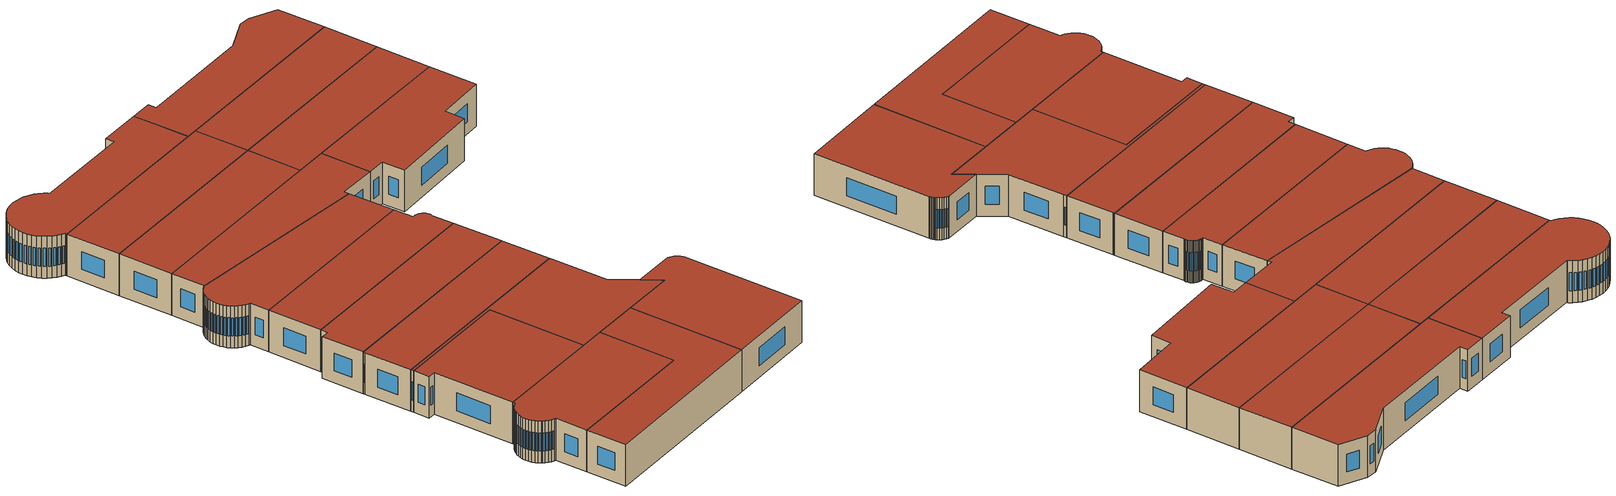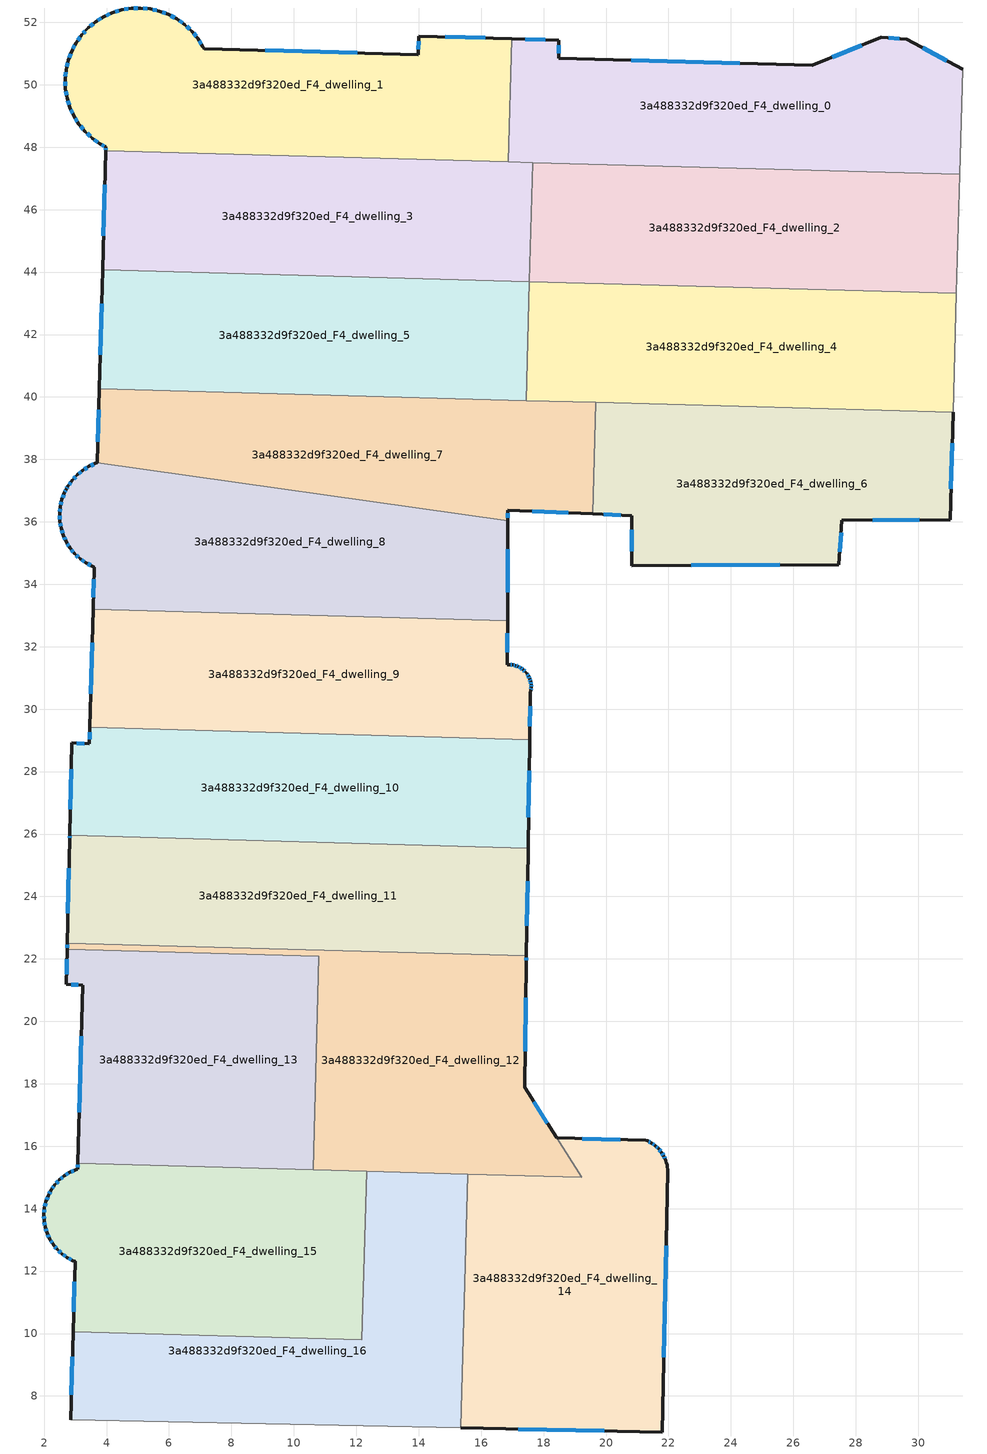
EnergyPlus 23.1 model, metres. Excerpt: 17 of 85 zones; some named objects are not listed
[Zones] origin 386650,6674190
3a488332d9f320ed_F4_dwelling_0
 floor to 3a488332d9f320ed_F3_dwelling_0 (EU_floor_Construction): 31.42,50.5 31.33,47.13 16.87,47.53 16.98,51.47 18.49,51.43 18.48,50.85 26.61,50.63 28.82,51.52 29.63,51.46 z12
 wall outside (EU_wall_Construction): 31.42,50.5 29.63,51.46 28.82,51.52 26.61,50.63 18.48,50.85 18.49,51.43 16.98,51.47 z12:15
 wall adiabatic (EU_wall_Construction): 31.33,47.13 31.42,50.5 z12:15
 wall to 3a488332d9f320ed_F4_dwelling_1 (EU_wall_Construction): 16.98,51.47 16.87,47.53 z12:15
 wall to 3a488332d9f320ed_F4_dwelling_2 (EU_wall_Construction): 17.65,47.51 31.33,47.13 z12:15
 wall to 3a488332d9f320ed_F4_dwelling_3 (EU_wall_Construction): 16.87,47.53 17.65,47.51 z12:15
 window (EU_Window_Construction): 24.28,50.69 20.8,50.78 / 28.19,51.27 27.24,50.88 / 29.4,51.48 29.05,51.51 / 30.91,50.77 30.14,51.19 / 18.05,51.44 17.41,51.46 / 18.48,51.01 18.48,51.26 z12.86:14.14
 roof outside (EU_roof_Construction): 31.33,47.13 31.42,50.5 29.63,51.46 28.82,51.52 26.61,50.63 18.48,50.85 18.49,51.43 16.98,51.47 16.87,47.53 z15
3a488332d9f320ed_F4_dwelling_1
 floor to 3a488332d9f320ed_F3_dwelling_1 (EU_floor_Construction): 16.98,51.47 16.87,47.53 3.98,47.89 3.98,48.01 3.78,48.12 3.53,48.29 3.31,48.5 3.11,48.74 2.95,49 2.82,49.28 2.73,49.57 2.68,49.88 2.67,50.18 2.7,50.49 2.77,50.79 2.88,51.08 3.02,51.35 3.2,51.6 3.36,51.77 3.41,51.82 3.65,52.02 3.91,52.18 4.19,52.31 4.48,52.4 4.78,52.45 5.09,52.46 5.4,52.43 5.7,52.36 5.98,52.25 6.26,52.11 6.51,51.93 6.73,51.72 6.92,51.48 7.09,51.22 7.12,51.16 13.99,50.97 13.99,51.56 z12
 wall outside (EU_wall_Construction): 16.98,51.47 13.99,51.56 13.99,50.97 7.12,51.16 7.09,51.22 6.92,51.48 6.73,51.72 6.51,51.93 6.26,52.11 5.98,52.25 5.7,52.36 5.4,52.43 5.09,52.46 4.78,52.45 4.48,52.4 4.19,52.31 3.91,52.18 3.65,52.02 3.41,51.82 3.36,51.77 3.2,51.6 3.02,51.35 2.88,51.08 2.77,50.79 2.7,50.49 2.67,50.18 2.68,49.88 2.73,49.57 2.82,49.28 2.95,49 3.11,48.74 3.31,48.5 3.53,48.29 3.78,48.12 3.98,48.01 3.98,47.89 z12:15
 wall to 3a488332d9f320ed_F4_dwelling_3 (EU_wall_Construction): 3.98,47.89 16.87,47.53 z12:15
 window (EU_Window_Construction): 2.85,50.99 2.8,50.87 / 2.98,51.27 2.92,51.15 / 3.15,51.53 3.07,51.42 / 3.31,51.72 3.25,51.65 / 3.58,51.96 3.48,51.88 / 3.83,52.13 3.72,52.06 / 4.11,52.27 3.99,52.22 / 4.4,52.37 4.27,52.33 / 4.7,52.43 4.57,52.41 / 5,52.46 4.87,52.45 / 5.31,52.44 5.18,52.45 / 5.61,52.38 5.48,52.41 / 5.9,52.28 5.78,52.33 / 6.18,52.15 6.06,52.21 / 6.43,51.98 6.33,52.06 / 6.67,51.78 6.57,51.87 / 6.87,51.55 6.79,51.65 / 7.04,51.3 6.97,51.41 / 12.03,51.02 9.09,51.1 / 13.99,51.39 13.99,51.14 / 16.12,51.5 14.85,51.54 / 3.98,47.97 3.98,47.92 / 3.84,48.08 3.92,48.04 / 3.61,48.24 3.71,48.17 / 3.37,48.44 3.47,48.35 / 3.17,48.67 3.25,48.57 / 3,48.93 3.07,48.81 / 2.86,49.2 2.92,49.08 / 2.76,49.49 2.8,49.36 / 2.7,49.79 2.72,49.66 / 2.68,50.1 2.68,49.96 / 2.69,50.4 2.68,50.27 / 2.75,50.7 2.72,50.57 z12.86:14.14
 roof outside (EU_roof_Construction): 16.87,47.53 16.98,51.47 13.99,51.56 13.99,50.97 7.12,51.16 7.09,51.22 6.92,51.48 6.73,51.72 6.51,51.93 6.26,52.11 5.98,52.25 5.7,52.36 5.4,52.43 5.09,52.46 4.78,52.45 4.48,52.4 4.19,52.31 3.91,52.18 3.65,52.02 3.41,51.82 3.36,51.77 3.2,51.6 3.02,51.35 2.88,51.08 2.77,50.79 2.7,50.49 2.67,50.18 2.68,49.88 2.73,49.57 2.82,49.28 2.95,49 3.11,48.74 3.31,48.5 3.53,48.29 3.78,48.12 3.98,48.01 3.98,47.89 z15
3a488332d9f320ed_F4_dwelling_10
 floor to 3a488332d9f320ed_F3_dwelling_10 (EU_floor_Construction): 17.55,29.02 17.5,25.55 2.82,25.95 2.89,28.92 3.45,28.89 3.47,29.41 z12
 wall outside (EU_wall_Construction): 3.47,29.41 3.45,28.89 2.89,28.92 2.82,25.95 / 17.5,25.55 17.55,29.02 z12:15
 wall to 3a488332d9f320ed_F4_dwelling_9 (EU_wall_Construction): 17.55,29.02 3.47,29.41 z12:15
 wall to 3a488332d9f320ed_F4_dwelling_11 (EU_wall_Construction): 2.82,25.95 17.5,25.55 z12:15
 window (EU_Window_Construction): 3.29,28.9 3.05,28.91 / 3.46,29.26 3.46,29.04 / 17.52,26.54 17.54,28.03 / 2.87,28.07 2.84,26.8 z12.86:14.14
 roof outside (EU_roof_Construction): 17.5,25.55 17.55,29.02 3.47,29.41 3.45,28.89 2.89,28.92 2.82,25.95 z15
3a488332d9f320ed_F4_dwelling_11
 floor to 3a488332d9f320ed_F3_dwelling_11 (EU_floor_Construction): 17.5,25.55 17.5,25.5 17.5,25.45 17.45,22.1 2.74,22.5 2.82,25.85 2.82,25.95 z12
 wall outside (EU_wall_Construction): 17.45,22.1 17.5,25.45 17.5,25.5 17.5,25.55 / 2.82,25.95 2.82,25.85 2.74,22.5 z12:15
 wall to 3a488332d9f320ed_F4_dwelling_12 (EU_wall_Construction): 2.74,22.5 17.45,22.1 z12:15
 window (EU_Window_Construction): 17.47,23.05 17.49,24.49 / 2.8,24.9 2.76,23.46 / 2.82,25.93 2.82,25.88 z12.86:14.14
 roof outside (EU_roof_Construction): 17.45,22.1 17.5,25.45 17.5,25.5 17.5,25.55 2.82,25.95 2.82,25.85 2.74,22.5 z15
3a488332d9f320ed_F4_dwelling_12
 floor to 3a488332d9f320ed_F3_dwelling_12 (EU_floor_Construction): 17.45,22.1 17.45,21.9 17.39,17.89 18.42,16.27 19.22,15 10.62,15.24 10.8,22.08 2.74,22.31 2.74,22.5 z12
 wall outside (EU_wall_Construction): 2.74,22.5 2.74,22.31 / 18.42,16.27 17.39,17.89 17.45,21.9 17.45,22.1 z12:15
 wall to 3a488332d9f320ed_F4_dwelling_13 (EU_wall_Construction): 2.74,22.31 10.8,22.08 10.62,15.24 z12:15
 wall to 3a488332d9f320ed_F4_dwelling_14 (EU_wall_Construction): 15.56,15.11 19.22,15 18.42,16.27 z12:15
 wall to 3a488332d9f320ed_F4_dwelling_16 (EU_wall_Construction): 12.33,15.2 15.56,15.11 z12:15
 wall to 3a488332d9f320ed_F4_dwelling_15 (EU_wall_Construction): 10.62,15.24 12.33,15.2 z12:15
 window (EU_Window_Construction): 2.74,22.45 2.74,22.36 / 17.45,21.96 17.45,22.04 / 17.41,19.04 17.43,20.75 / 18.12,16.73 17.68,17.43 z12.86:14.14
 roof outside (EU_roof_Construction): 19.22,15 18.42,16.27 17.39,17.89 17.45,21.9 17.45,22.1 2.74,22.5 2.74,22.31 10.8,22.08 10.62,15.24 z15
3a488332d9f320ed_F4_dwelling_13
 floor to 3a488332d9f320ed_F3_dwelling_13 (EU_floor_Construction): 10.8,22.08 10.62,15.24 3.08,15.45 3.24,21.16 2.71,21.18 2.74,22.31 z12
 wall outside (EU_wall_Construction): 2.74,22.31 2.71,21.18 3.24,21.16 3.08,15.45 z12:15
 wall to 3a488332d9f320ed_F4_dwelling_15 (EU_wall_Construction): 3.08,15.45 10.62,15.24 z12:15
 window (EU_Window_Construction): 3.19,19.53 3.13,17.08 / 2.86,21.18 3.09,21.17 / 2.73,21.99 2.72,21.5 z12.86:14.14
 roof outside (EU_roof_Construction): 10.62,15.24 10.8,22.08 2.74,22.31 2.71,21.18 3.24,21.16 3.08,15.45 z15
3a488332d9f320ed_F4_dwelling_14
 floor to 3a488332d9f320ed_F3_dwelling_14 (EU_floor_Construction): 21.68,15.92 21.78,15.8 21.85,15.68 21.89,15.59 21.91,15.55 21.92,15.53 21.94,15.47 21.95,15.41 21.97,15.33 21.98,15.27 21.98,15.2 21.79,6.85 15.34,6.98 15.56,15.11 19.22,15 18.42,16.27 21.28,16.19 21.33,16.17 21.46,16.1 21.58,16.02 z12
 wall outside (EU_wall_Construction): 15.34,6.98 21.79,6.85 21.98,15.2 21.98,15.27 21.97,15.33 21.95,15.41 21.94,15.47 21.92,15.53 21.91,15.55 21.89,15.59 21.85,15.68 21.78,15.8 21.68,15.92 21.58,16.02 21.46,16.1 21.33,16.17 21.28,16.19 18.42,16.27 z12:15
 wall to 3a488332d9f320ed_F4_dwelling_16 (EU_wall_Construction): 15.56,15.11 15.34,6.98 z12:15
 window (EU_Window_Construction): 20.46,16.21 19.24,16.25 / 21.42,16.12 21.36,16.15 / 21.54,16.04 21.49,16.08 / 21.65,15.95 21.61,15.99 / 21.75,15.84 21.71,15.89 / 21.83,15.72 21.8,15.77 / 21.88,15.61 21.86,15.66 / 21.85,9.23 21.93,12.82 / 17.18,6.94 19.95,6.88 z12.86:14.14
 roof outside (EU_roof_Construction): 21.79,6.85 21.98,15.2 21.98,15.27 21.97,15.33 21.95,15.41 21.94,15.47 21.92,15.53 21.91,15.55 21.89,15.59 21.85,15.68 21.78,15.8 21.68,15.92 21.58,16.02 21.46,16.1 21.33,16.17 21.28,16.19 18.42,16.27 19.22,15 15.56,15.11 15.34,6.98 z15
3a488332d9f320ed_F4_dwelling_15
 floor to 3a488332d9f320ed_F3_dwelling_15 (EU_floor_Construction): 12.33,15.2 12.18,9.8 2.93,10.06 2.99,12.31 2.92,12.34 2.74,12.43 2.57,12.55 2.42,12.7 2.32,12.82 2.29,12.85 2.18,13.03 2.09,13.21 2.03,13.41 2,13.62 1.99,13.82 2.01,14.03 2.06,14.23 2.13,14.42 2.23,14.6 2.35,14.77 2.49,14.92 2.65,15.05 2.82,15.16 3.01,15.24 3.07,15.27 3.08,15.45 z12
 wall outside (EU_wall_Construction): 3.07,15.27 3.01,15.24 2.82,15.16 2.65,15.05 2.49,14.92 2.35,14.77 2.23,14.6 2.13,14.42 2.06,14.23 2.01,14.03 1.99,13.82 2,13.62 2.03,13.41 2.09,13.21 2.18,13.03 2.29,12.85 2.32,12.82 2.42,12.7 2.57,12.55 2.74,12.43 2.92,12.34 2.99,12.31 2.93,10.06 / 3.08,15.45 3.08,15.27 z12:15
 wall to 3a488332d9f320ed_F4_dwelling_16 (EU_wall_Construction): 2.93,10.06 12.18,9.8 12.33,15.2 z12:15
 window (EU_Window_Construction): 2.05,13.36 2.08,13.27 / 2.01,13.56 2.02,13.47 / 1.99,13.76 2,13.67 / 2.01,13.97 2,13.88 / 2.04,14.17 2.03,14.08 / 2.11,14.36 2.08,14.28 / 2.2,14.55 2.16,14.47 / 2.31,14.72 2.26,14.65 / 2.45,14.88 2.39,14.81 / 2.6,15.01 2.53,14.96 / 2.77,15.13 2.69,15.08 / 2.95,15.22 2.87,15.18 / 3.08,15.4 3.08,15.32 / 2.97,11.67 2.95,10.7 / 2.79,12.41 2.87,12.37 / 2.62,12.52 2.69,12.47 / 2.46,12.66 2.53,12.59 / 2.34,12.79 2.39,12.73 / 2.21,12.98 2.26,12.9 / 2.12,13.16 2.15,13.08 z12.86:14.14
 roof outside (EU_roof_Construction): 12.18,9.8 12.33,15.2 3.08,15.45 3.08,15.27 3.01,15.24 2.82,15.16 2.65,15.05 2.49,14.92 2.35,14.77 2.23,14.6 2.13,14.42 2.06,14.23 2.01,14.03 1.99,13.82 2,13.62 2.03,13.41 2.09,13.21 2.18,13.03 2.29,12.85 2.32,12.82 2.42,12.7 2.57,12.55 2.74,12.43 2.92,12.34 2.99,12.31 2.93,10.06 z15
3a488332d9f320ed_F4_dwelling_16
 floor to 3a488332d9f320ed_F3_dwelling_16 (EU_floor_Construction): 15.56,15.11 15.34,6.98 2.85,7.24 2.93,10.06 12.18,9.8 12.33,15.2 z12
 wall outside (EU_wall_Construction): 2.93,10.06 2.85,7.24 z12:15
 wall adiabatic (EU_wall_Construction): 2.85,7.24 15.34,6.98 z12:15
 window (EU_Window_Construction): 2.91,9.25 2.88,8.04 z12.86:14.14
 roof outside (EU_roof_Construction): 15.34,6.98 15.56,15.11 12.33,15.2 12.18,9.8 2.93,10.06 2.85,7.24 z15
3a488332d9f320ed_F4_dwelling_2
 floor to 3a488332d9f320ed_F3_dwelling_2 (EU_floor_Construction): 31.33,47.13 31.22,43.32 17.55,43.7 17.65,47.51 z12
 wall to 3a488332d9f320ed_F4_dwelling_4 (EU_wall_Construction): 17.55,43.7 31.22,43.32 z12:15
 wall to 3a488332d9f320ed_F4_dwelling_3 (EU_wall_Construction): 17.65,47.51 17.55,43.7 z12:15
 wall adiabatic (EU_wall_Construction): 31.22,43.32 31.33,47.13 z12:15
 roof outside (EU_roof_Construction): 31.22,43.32 31.33,47.13 17.65,47.51 17.55,43.7 z15
3a488332d9f320ed_F4_dwelling_3
 floor to 3a488332d9f320ed_F3_dwelling_3 (EU_floor_Construction): 17.65,47.51 17.55,43.7 3.87,44.08 3.98,47.89 z12
 wall outside (EU_wall_Construction): 3.98,47.89 3.87,44.08 z12:15
 wall to 3a488332d9f320ed_F4_dwelling_5 (EU_wall_Construction): 3.87,44.08 17.55,43.7 z12:15
 window (EU_Window_Construction): 3.95,46.8 3.9,45.17 z12.86:14.14
 roof outside (EU_roof_Construction): 17.55,43.7 17.65,47.51 3.98,47.89 3.87,44.08 z15
3a488332d9f320ed_F4_dwelling_4
 floor to 3a488332d9f320ed_F3_dwelling_4 (EU_floor_Construction): 31.22,43.32 31.12,39.51 17.44,39.88 17.55,43.7 z12
 wall to 3a488332d9f320ed_F4_dwelling_5 (EU_wall_Construction): 17.55,43.7 17.44,39.88 z12:15
 wall adiabatic (EU_wall_Construction): 31.12,39.51 31.22,43.32 z12:15
 wall to 3a488332d9f320ed_F4_dwelling_6 (EU_wall_Construction): 19.66,39.82 31.12,39.51 z12:15
 wall to 3a488332d9f320ed_F4_dwelling_7 (EU_wall_Construction): 17.44,39.88 19.66,39.82 z12:15
 roof outside (EU_roof_Construction): 31.12,39.51 31.22,43.32 17.55,43.7 17.44,39.88 z15
3a488332d9f320ed_F4_dwelling_5
 floor to 3a488332d9f320ed_F3_dwelling_5 (EU_floor_Construction): 17.55,43.7 17.44,39.88 3.77,40.26 3.87,44.08 z12
 wall outside (EU_wall_Construction): 3.87,44.08 3.77,40.26 z12:15
 wall to 3a488332d9f320ed_F4_dwelling_7 (EU_wall_Construction): 3.77,40.26 17.44,39.88 z12:15
 window (EU_Window_Construction): 3.84,42.99 3.8,41.35 z12.86:14.14
 roof outside (EU_roof_Construction): 17.44,39.88 17.55,43.7 3.87,44.08 3.77,40.26 z15
3a488332d9f320ed_F4_dwelling_6
 floor to 3a488332d9f320ed_F3_dwelling_6 (EU_floor_Construction): 31.12,39.51 31.02,36.07 27.55,36.05 27.46,34.63 20.83,34.6 20.83,36.2 19.57,36.26 19.66,39.82 z12
 wall outside (EU_wall_Construction): 19.57,36.26 20.83,36.2 20.83,34.6 27.46,34.63 27.55,36.05 31.02,36.07 31.12,39.51 z12:15
 wall to 3a488332d9f320ed_F4_dwelling_7 (EU_wall_Construction): 19.66,39.82 19.57,36.26 z12:15
 window (EU_Window_Construction): 28.55,36.06 30.03,36.07 / 27.49,35.04 27.53,35.65 / 22.72,34.61 25.56,34.62 / 20.83,35.74 20.83,35.06 / 19.93,36.24 20.47,36.22 / 31.05,37.05 31.09,38.52 z12.86:14.14
 roof outside (EU_roof_Construction): 31.02,36.07 31.12,39.51 19.66,39.82 19.57,36.26 20.83,36.2 20.83,34.6 27.46,34.63 27.55,36.05 z15
3a488332d9f320ed_F4_dwelling_7
 floor to 3a488332d9f320ed_F3_dwelling_7 (EU_floor_Construction): 19.66,39.82 19.57,36.26 16.86,36.38 16.85,36.04 3.7,37.89 3.77,40.26 z12
 wall outside (EU_wall_Construction): 16.85,36.04 16.86,36.38 19.57,36.26 / 3.77,40.26 3.7,37.89 z12:15
 wall to 3a488332d9f320ed_F4_dwelling_8 (EU_wall_Construction): 3.7,37.89 16.85,36.04 z12:15
 window (EU_Window_Construction): 16.86,36.14 16.86,36.28 / 3.75,39.59 3.72,38.57 / 17.63,36.34 18.79,36.29 z12.86:14.14
 roof outside (EU_roof_Construction): 19.57,36.26 19.66,39.82 3.77,40.26 3.7,37.89 16.85,36.04 16.86,36.38 z15
3a488332d9f320ed_F4_dwelling_8
 floor to 3a488332d9f320ed_F3_dwelling_8 (EU_floor_Construction): 16.85,36.04 16.84,32.83 3.57,33.2 3.61,34.55 3.55,34.58 3.34,34.68 3.15,34.82 2.98,34.98 2.83,35.16 2.71,35.36 2.61,35.57 2.54,35.79 2.5,36.02 2.49,36.26 2.52,36.49 2.57,36.72 2.65,36.93 2.71,37.04 2.76,37.14 2.9,37.33 3.06,37.5 3.24,37.65 3.43,37.77 3.65,37.87 3.7,37.89 z12
 wall outside (EU_wall_Construction): 3.7,37.89 3.65,37.87 3.43,37.77 3.24,37.65 3.06,37.5 2.9,37.33 2.76,37.14 2.71,37.04 2.65,36.93 2.57,36.72 2.52,36.49 2.49,36.26 2.5,36.02 2.54,35.79 2.61,35.57 2.71,35.36 2.83,35.16 2.98,34.98 3.15,34.82 3.34,34.68 3.55,34.58 3.61,34.55 3.57,33.2 / 16.84,32.83 16.85,36.04 z12:15
 wall to 3a488332d9f320ed_F4_dwelling_9 (EU_wall_Construction): 3.57,33.2 16.84,32.83 z12:15
 window (EU_Window_Construction): 2.5,36.19 2.5,36.09 / 2.51,36.42 2.5,36.32 / 2.56,36.65 2.53,36.55 / 2.63,36.87 2.59,36.78 / 2.69,37.01 2.67,36.97 / 2.75,37.11 2.72,37.07 / 2.86,37.28 2.8,37.19 / 3.01,37.45 2.94,37.38 / 3.18,37.61 3.11,37.54 / 3.38,37.74 3.29,37.68 / 3.59,37.84 3.49,37.8 / 16.85,33.75 16.85,35.12 / 3.6,34.16 3.58,33.59 / 3.4,34.65 3.49,34.61 / 3.2,34.78 3.29,34.72 / 3.03,34.93 3.1,34.87 / 2.87,35.11 2.94,35.03 / 2.74,35.3 2.8,35.22 / 2.64,35.51 2.68,35.42 / 2.56,35.73 2.59,35.63 / 2.51,35.96 2.53,35.86 z12.86:14.14
 roof outside (EU_roof_Construction): 16.84,32.83 16.85,36.04 3.7,37.89 3.65,37.87 3.43,37.77 3.24,37.65 3.06,37.5 2.9,37.33 2.76,37.14 2.71,37.04 2.65,36.93 2.57,36.72 2.52,36.49 2.49,36.26 2.5,36.02 2.54,35.79 2.61,35.57 2.71,35.36 2.83,35.16 2.98,34.98 3.15,34.82 3.34,34.68 3.55,34.58 3.61,34.55 3.57,33.2 z15
3a488332d9f320ed_F4_dwelling_9
 floor to 3a488332d9f320ed_F3_dwelling_9 (EU_floor_Construction): 16.84,32.83 16.84,31.42 16.92,31.43 17.01,31.42 17.1,31.4 17.19,31.36 17.27,31.32 17.34,31.27 17.41,31.2 17.44,31.17 17.47,31.13 17.52,31.05 17.56,30.97 17.58,30.88 17.6,30.79 17.6,30.7 17.59,30.61 17.57,30.52 17.55,29.02 3.47,29.41 3.57,33.2 z12
 wall outside (EU_wall_Construction): 17.55,29.02 17.57,30.52 17.59,30.61 17.6,30.7 17.6,30.79 17.58,30.88 17.56,30.97 17.52,31.05 17.47,31.13 17.44,31.17 17.41,31.2 17.34,31.27 17.27,31.32 17.19,31.36 17.1,31.4 17.01,31.42 16.92,31.43 16.84,31.42 16.84,32.83 / 3.57,33.2 3.47,29.41 z12:15
 window (EU_Window_Construction): 17.07,31.4 17.04,31.41 / 17.16,31.37 17.12,31.39 / 17.24,31.33 17.21,31.35 / 17.32,31.28 17.29,31.31 / 17.39,31.22 17.36,31.25 / 17.5,31.08 17.48,31.11 / 17.54,31 17.53,31.03 / 17.58,30.91 17.56,30.95 / 17.59,30.82 17.59,30.86 / 17.6,30.73 17.6,30.77 / 17.59,30.63 17.6,30.67 / 17.56,29.45 17.57,30.09 / 3.54,32.12 3.5,30.5 / 16.84,31.83 16.84,32.43 / 16.98,31.42 16.94,31.42 z12.86:14.14
 roof outside (EU_roof_Construction): 17.55,29.02 17.57,30.52 17.59,30.61 17.6,30.7 17.6,30.79 17.58,30.88 17.56,30.97 17.52,31.05 17.47,31.13 17.44,31.17 17.41,31.2 17.34,31.27 17.27,31.32 17.19,31.36 17.1,31.4 17.01,31.42 16.92,31.43 16.84,31.42 16.84,32.83 3.57,33.2 3.47,29.41 z15
[Building]
EU S2 Campaign: North Axis=0; Terrain=City; Solar Distribution=FullExterior
[Site:Location]
Helsinki-Vantaa.AP: Latitude=60.317; Longitude=24.963; Time Zone=2; Elevation=54.6
[SizingPeriod:WeatherFileDays]
AnnualSizingPeriod: Begin Month=1; Begin Day of Month=1; End Month=12; End Day of Month=31; Day of Week for Start Day=Monday; Use Weather File Daylight Saving Period=No; Use Weather File Rain and Snow Indicators=No
[MATERIAL]
EU_InternalMass_Material: Roughness=MediumRough; Thickness=0.1; Conductivity=1; Density=1800; Specific Heat=900; Thermal Absorptance=0.9; Solar Absorptance=0.7; Visible Absorptance=0.7
[MATERIAL:NOMASS] Roughness=MediumRough; Thermal Absorptance=0.9; Solar Absorptance=0.7; Visible Absorptance=0.7
Name | Thermal Resistance
EU_wall_NoMass | 1.10183
EU_roof_NoMass; EU_floor_NoMass | 1.70606
[WINDOWMATERIAL:SIMPLEGLAZINGSYSTEM]
EU_Window_SimpleGlazing: UFactor=3.11035; Solar Heat Gain Coefficient=0.8; Visible Transmittance=0.8
[CONSTRUCTION]
EU_wall_Construction: EU_wall_NoMass
EU_roof_Construction: EU_roof_NoMass
EU_floor_Construction: EU_floor_NoMass
EU_Window_Construction: EU_Window_SimpleGlazing
EU_InternalMass_Construction: EU_InternalMass_Material
[ZONE] Type=1; Multiplier=1; Ceiling Height=autocalculate; Floor Area=autocalculate; Part of Total Floor Area=Yes
Name | Volume
3a488332d9f320ed_F4_dwelling_0 | 156.535
3a488332d9f320ed_F4_dwelling_1 | 156.512
3a488332d9f320ed_F4_dwelling_10 | 152.123
3a488332d9f320ed_F4_dwelling_11 | 152.117
3a488332d9f320ed_F4_dwelling_12 | 154.098
3a488332d9f320ed_F4_dwelling_13 | 156.516
3a488332d9f320ed_F4_dwelling_14 | 167.725
3a488332d9f320ed_F4_dwelling_15 | 156.538
3a488332d9f320ed_F4_dwelling_16 | 156.498
3a488332d9f320ed_F4_dwelling_2 | 156.54
3a488332d9f320ed_F4_dwelling_3 | 156.541
3a488332d9f320ed_F4_dwelling_4 | 156.513
3a488332d9f320ed_F4_dwelling_5 | 156.519
3a488332d9f320ed_F4_dwelling_6 | 152.199
3a488332d9f320ed_F4_dwelling_7 | 152.172
3a488332d9f320ed_F4_dwelling_8 | 165.097
3a488332d9f320ed_F4_dwelling_9 | 156.521
[INTERNALMASS] Construction=EU_InternalMass_Construction
Name | Zone or ZoneList | Surface Area
3a488332d9f320ed_F4_dwelling_0_EU_InternalMass | 3a488332d9f320ed_F4_dwelling_0 | 52.1788
3a488332d9f320ed_F4_dwelling_1_EU_InternalMass | 3a488332d9f320ed_F4_dwelling_1 | 52.1707
3a488332d9f320ed_F4_dwelling_2_EU_InternalMass | 3a488332d9f320ed_F4_dwelling_2 | 52.1799
3a488332d9f320ed_F4_dwelling_3_EU_InternalMass | 3a488332d9f320ed_F4_dwelling_3 | 52.18
3a488332d9f320ed_F4_dwelling_4_EU_InternalMass | 3a488332d9f320ed_F4_dwelling_4 | 52.1693
3a488332d9f320ed_F4_dwelling_5_EU_InternalMass | 3a488332d9f320ed_F4_dwelling_5 | 52.1759
3a488332d9f320ed_F4_dwelling_6_EU_InternalMass | 3a488332d9f320ed_F4_dwelling_6 | 50.732
3a488332d9f320ed_F4_dwelling_7_EU_InternalMass | 3a488332d9f320ed_F4_dwelling_7 | 50.756
3a488332d9f320ed_F4_dwelling_8_EU_InternalMass | 3a488332d9f320ed_F4_dwelling_8 | 55.0319
3a488332d9f320ed_F4_dwelling_9_EU_InternalMass | 3a488332d9f320ed_F4_dwelling_9 | 52.1737
3a488332d9f320ed_F4_dwelling_10_EU_InternalMass | 3a488332d9f320ed_F4_dwelling_10 | 50.7077
3a488332d9f320ed_F4_dwelling_11_EU_InternalMass | 3a488332d9f320ed_F4_dwelling_11 | 50.706
3a488332d9f320ed_F4_dwelling_12_EU_InternalMass | 3a488332d9f320ed_F4_dwelling_12 | 51.3699
3a488332d9f320ed_F4_dwelling_13_EU_InternalMass | 3a488332d9f320ed_F4_dwelling_13 | 52.1724
3a488332d9f320ed_F4_dwelling_14_EU_InternalMass | 3a488332d9f320ed_F4_dwelling_14 | 55.9105
3a488332d9f320ed_F4_dwelling_15_EU_InternalMass | 3a488332d9f320ed_F4_dwelling_15 | 52.1775
3a488332d9f320ed_F4_dwelling_16_EU_InternalMass | 3a488332d9f320ed_F4_dwelling_16 | 52.1664
[OTHEREQUIPMENT] Fuel Type=Electricity; Design Level Calculation Method=Watts/Area; Power per Zone Floor Area=1; Fraction Latent=0; Fraction Radiant=0; Fraction Lost=0; Carbon Dioxide Generation Rate=0; EndUse Subcategory=EU_Step8_InternalGains
Name | Zone or ZoneList or Space or SpaceList | Schedule
EU_Step8_InternalGain_3a488332d9f320ed_F4_dwelling_0_f000 | 3a488332d9f320ed_F4_dwelling_0 | EU_Step8_GainSchedule_3a488332d9f320ed_F4_dwelling_0_f000
EU_Step8_InternalGain_3a488332d9f320ed_F4_dwelling_1_f000 | 3a488332d9f320ed_F4_dwelling_1 | EU_Step8_GainSchedule_3a488332d9f320ed_F4_dwelling_1_f000
EU_Step8_InternalGain_3a488332d9f320ed_F4_dwelling_2_f000 | 3a488332d9f320ed_F4_dwelling_2 | EU_Step8_GainSchedule_3a488332d9f320ed_F4_dwelling_2_f000
EU_Step8_InternalGain_3a488332d9f320ed_F4_dwelling_3_f000 | 3a488332d9f320ed_F4_dwelling_3 | EU_Step8_GainSchedule_3a488332d9f320ed_F4_dwelling_3_f000
EU_Step8_InternalGain_3a488332d9f320ed_F4_dwelling_4_f000 | 3a488332d9f320ed_F4_dwelling_4 | EU_Step8_GainSchedule_3a488332d9f320ed_F4_dwelling_4_f000
EU_Step8_InternalGain_3a488332d9f320ed_F4_dwelling_5_f000 | 3a488332d9f320ed_F4_dwelling_5 | EU_Step8_GainSchedule_3a488332d9f320ed_F4_dwelling_5_f000
EU_Step8_InternalGain_3a488332d9f320ed_F4_dwelling_6_f000 | 3a488332d9f320ed_F4_dwelling_6 | EU_Step8_GainSchedule_3a488332d9f320ed_F4_dwelling_6_f000
EU_Step8_InternalGain_3a488332d9f320ed_F4_dwelling_7_f000 | 3a488332d9f320ed_F4_dwelling_7 | EU_Step8_GainSchedule_3a488332d9f320ed_F4_dwelling_7_f000
EU_Step8_InternalGain_3a488332d9f320ed_F4_dwelling_8_f000 | 3a488332d9f320ed_F4_dwelling_8 | EU_Step8_GainSchedule_3a488332d9f320ed_F4_dwelling_8_f000
EU_Step8_InternalGain_3a488332d9f320ed_F4_dwelling_9_f000 | 3a488332d9f320ed_F4_dwelling_9 | EU_Step8_GainSchedule_3a488332d9f320ed_F4_dwelling_9_f000
EU_Step8_InternalGain_3a488332d9f320ed_F4_dwelling_10_f000 | 3a488332d9f320ed_F4_dwelling_10 | EU_Step8_GainSchedule_3a488332d9f320ed_F4_dwelling_10_f000
EU_Step8_InternalGain_3a488332d9f320ed_F4_dwelling_11_f000 | 3a488332d9f320ed_F4_dwelling_11 | EU_Step8_GainSchedule_3a488332d9f320ed_F4_dwelling_11_f000
EU_Step8_InternalGain_3a488332d9f320ed_F4_dwelling_12_f000 | 3a488332d9f320ed_F4_dwelling_12 | EU_Step8_GainSchedule_3a488332d9f320ed_F4_dwelling_12_f000
EU_Step8_InternalGain_3a488332d9f320ed_F4_dwelling_13_f000 | 3a488332d9f320ed_F4_dwelling_13 | EU_Step8_GainSchedule_3a488332d9f320ed_F4_dwelling_13_f000
EU_Step8_InternalGain_3a488332d9f320ed_F4_dwelling_14_f000 | 3a488332d9f320ed_F4_dwelling_14 | EU_Step8_GainSchedule_3a488332d9f320ed_F4_dwelling_14_f000
EU_Step8_InternalGain_3a488332d9f320ed_F4_dwelling_15_f000 | 3a488332d9f320ed_F4_dwelling_15 | EU_Step8_GainSchedule_3a488332d9f320ed_F4_dwelling_15_f000
EU_Step8_InternalGain_3a488332d9f320ed_F4_dwelling_16_f000 | 3a488332d9f320ed_F4_dwelling_16 | EU_Step8_GainSchedule_3a488332d9f320ed_F4_dwelling_16_f000
[ZONEVENTILATION:DESIGNFLOWRATE] Schedule=EU_AlwaysOn; Design Flow Rate Calculation Method=AirChanges/Hour; Air Changes per Hour=0.756316; Ventilation Type=Natural; Fan Pressure Rise=0; Fan Total Efficiency=1; Constant Term Coefficient=1; Temperature Term Coefficient=0; Velocity Term Coefficient=0; Velocity Squared Term Coefficient=0; Minimum Indoor Temperature=-100; Maximum Indoor Temperature=100; Delta Temperature=-100; Minimum Outdoor Temperature=-100; Maximum Outdoor Temperature=100; Maximum Wind Speed=40
Name | Zone or ZoneList or Space or SpaceList
EU_ConstantAir_3a488332d9f320ed_F4_dwelling_0 | 3a488332d9f320ed_F4_dwelling_0
EU_ConstantAir_3a488332d9f320ed_F4_dwelling_1 | 3a488332d9f320ed_F4_dwelling_1
EU_ConstantAir_3a488332d9f320ed_F4_dwelling_2 | 3a488332d9f320ed_F4_dwelling_2
EU_ConstantAir_3a488332d9f320ed_F4_dwelling_3 | 3a488332d9f320ed_F4_dwelling_3
EU_ConstantAir_3a488332d9f320ed_F4_dwelling_4 | 3a488332d9f320ed_F4_dwelling_4
EU_ConstantAir_3a488332d9f320ed_F4_dwelling_5 | 3a488332d9f320ed_F4_dwelling_5
EU_ConstantAir_3a488332d9f320ed_F4_dwelling_6 | 3a488332d9f320ed_F4_dwelling_6
EU_ConstantAir_3a488332d9f320ed_F4_dwelling_7 | 3a488332d9f320ed_F4_dwelling_7
EU_ConstantAir_3a488332d9f320ed_F4_dwelling_8 | 3a488332d9f320ed_F4_dwelling_8
EU_ConstantAir_3a488332d9f320ed_F4_dwelling_9 | 3a488332d9f320ed_F4_dwelling_9
EU_ConstantAir_3a488332d9f320ed_F4_dwelling_10 | 3a488332d9f320ed_F4_dwelling_10
EU_ConstantAir_3a488332d9f320ed_F4_dwelling_11 | 3a488332d9f320ed_F4_dwelling_11
EU_ConstantAir_3a488332d9f320ed_F4_dwelling_12 | 3a488332d9f320ed_F4_dwelling_12
EU_ConstantAir_3a488332d9f320ed_F4_dwelling_13 | 3a488332d9f320ed_F4_dwelling_13
EU_ConstantAir_3a488332d9f320ed_F4_dwelling_14 | 3a488332d9f320ed_F4_dwelling_14
EU_ConstantAir_3a488332d9f320ed_F4_dwelling_15 | 3a488332d9f320ed_F4_dwelling_15
EU_ConstantAir_3a488332d9f320ed_F4_dwelling_16 | 3a488332d9f320ed_F4_dwelling_16
[HVACTEMPLATE:ZONE:IDEALLOADSAIRSYSTEM] System Availability Schedule=EU_AlwaysOn; Maximum Heating Supply Air Temperature=50; Minimum Cooling Supply Air Temperature=13; Maximum Heating Supply Air Humidity Ratio=0.0156; Minimum Cooling Supply Air Humidity Ratio=0.0077; Heating Limit=NoLimit; Cooling Limit=NoLimit; Heating Availability Schedule=EU_AlwaysOn; Cooling Availability Schedule=EU_CoolingOff; Dehumidification Control Type=ConstantSensibleHeatRatio; Cooling Sensible Heat Ratio=0.7; Dehumidification Setpoint=60; Humidification Control Type=None; Humidification Setpoint=30; Outdoor Air Method=None; Outdoor Air Flow Rate per Person=0.00944; Outdoor Air Flow Rate per Zone Floor Area=0; Outdoor Air Flow Rate per Zone=0; Demand Controlled Ventilation Type=None; Outdoor Air Economizer Type=NoEconomizer; Heat Recovery Type=None; Sensible Heat Recovery Effectiveness=0.7; Latent Heat Recovery Effectiveness=0.65
Name | Template Thermostat
3a488332d9f320ed_F4_dwelling_0 | EU_HeatOnly_3a488332d9f320ed_F4_dwelling_0
3a488332d9f320ed_F4_dwelling_1 | EU_HeatOnly_3a488332d9f320ed_F4_dwelling_1
3a488332d9f320ed_F4_dwelling_2 | EU_HeatOnly_3a488332d9f320ed_F4_dwelling_2
3a488332d9f320ed_F4_dwelling_3 | EU_HeatOnly_3a488332d9f320ed_F4_dwelling_3
3a488332d9f320ed_F4_dwelling_4 | EU_HeatOnly_3a488332d9f320ed_F4_dwelling_4
3a488332d9f320ed_F4_dwelling_5 | EU_HeatOnly_3a488332d9f320ed_F4_dwelling_5
3a488332d9f320ed_F4_dwelling_6 | EU_HeatOnly_3a488332d9f320ed_F4_dwelling_6
3a488332d9f320ed_F4_dwelling_7 | EU_HeatOnly_3a488332d9f320ed_F4_dwelling_7
3a488332d9f320ed_F4_dwelling_8 | EU_HeatOnly_3a488332d9f320ed_F4_dwelling_8
3a488332d9f320ed_F4_dwelling_9 | EU_HeatOnly_3a488332d9f320ed_F4_dwelling_9
3a488332d9f320ed_F4_dwelling_10 | EU_HeatOnly_3a488332d9f320ed_F4_dwelling_10
3a488332d9f320ed_F4_dwelling_11 | EU_HeatOnly_3a488332d9f320ed_F4_dwelling_11
3a488332d9f320ed_F4_dwelling_12 | EU_HeatOnly_3a488332d9f320ed_F4_dwelling_12
3a488332d9f320ed_F4_dwelling_13 | EU_HeatOnly_3a488332d9f320ed_F4_dwelling_13
3a488332d9f320ed_F4_dwelling_14 | EU_HeatOnly_3a488332d9f320ed_F4_dwelling_14
3a488332d9f320ed_F4_dwelling_15 | EU_HeatOnly_3a488332d9f320ed_F4_dwelling_15
3a488332d9f320ed_F4_dwelling_16 | EU_HeatOnly_3a488332d9f320ed_F4_dwelling_16
[SIZING:ZONE] Zone Cooling Design Supply Air Temperature Input Method=SupplyAirTemperature; Zone Cooling Design Supply Air Temperature=13; Zone Heating Design Supply Air Temperature Input Method=SupplyAirTemperature; Zone Heating Design Supply Air Temperature=50; Zone Cooling Design Supply Air Humidity Ratio=0.008; Zone Heating Design Supply Air Humidity Ratio=0.008; Cooling Design Air Flow Method=DesignDay; Cooling Design Air Flow Rate=0; Cooling Minimum Air Flow per Zone Floor Area=0.000762; Cooling Minimum Air Flow=0; Cooling Minimum Air Flow Fraction=0.2; Heating Design Air Flow Method=DesignDay; Heating Design Air Flow Rate=0; Heating Maximum Air Flow per Zone Floor Area=0.002032; Heating Maximum Air Flow=0.141576; Heating Maximum Air Flow Fraction=0.3; Account for Dedicated Outdoor Air System=No; Dedicated Outdoor Air System Control Strategy=NeutralSupplyAir; Dedicated Outdoor Air Low Setpoint Temperature for Design=autosize; Dedicated Outdoor Air High Setpoint Temperature for Design=autosize; Zone Load Sizing Method=Sensible Load Only No Latent Load; Zone Latent Cooling Design Supply Air Humidity Ratio Input Method=HumidityRatioDifference; Zone Cooling Design Supply Air Humidity Ratio Difference=0.005; Zone Latent Heating Design Supply Air Humidity Ratio Input Method=HumidityRatioDifference; Zone Humidification Design Supply Air Humidity Ratio Difference=0.005
3a488332d9f320ed_F4_dwelling_0; 3a488332d9f320ed_F4_dwelling_1; 3a488332d9f320ed_F4_dwelling_2; 3a488332d9f320ed_F4_dwelling_3; 3a488332d9f320ed_F4_dwelling_4; 3a488332d9f320ed_F4_dwelling_5; 3a488332d9f320ed_F4_dwelling_6; 3a488332d9f320ed_F4_dwelling_7; 3a488332d9f320ed_F4_dwelling_8; 3a488332d9f320ed_F4_dwelling_9; 3a488332d9f320ed_F4_dwelling_10; 3a488332d9f320ed_F4_dwelling_11; 3a488332d9f320ed_F4_dwelling_12; 3a488332d9f320ed_F4_dwelling_13; 3a488332d9f320ed_F4_dwelling_14; 3a488332d9f320ed_F4_dwelling_15; 3a488332d9f320ed_F4_dwelling_16
[SCHEDULE:CONSTANT]
Name | Hourly Value
EU_AlwaysOn | 1
EU_CoolingOff | 0
[SCHEDULE:FILE] Column Number=1; Rows to Skip at Top=0; Number of Hours of Data=8760; Column Separator=Comma; Interpolate to Timestep=No; Minutes per Item=60; Adjust Schedule for Daylight Savings=Yes
Name | File
EU_Step8_GainSchedule_3a488332d9f320ed_F4_dwelling_0_f000 | ../../schedules/3a488332d9f320ed/3a488332d9f320ed_F4_dwelling_0_f000_gain.csv
EU_Step8_GainSchedule_3a488332d9f320ed_F4_dwelling_1_f000 | ../../schedules/3a488332d9f320ed/3a488332d9f320ed_F4_dwelling_1_f000_gain.csv
EU_Step8_GainSchedule_3a488332d9f320ed_F4_dwelling_2_f000 | ../../schedules/3a488332d9f320ed/3a488332d9f320ed_F4_dwelling_2_f000_gain.csv
EU_Step8_GainSchedule_3a488332d9f320ed_F4_dwelling_3_f000 | ../../schedules/3a488332d9f320ed/3a488332d9f320ed_F4_dwelling_3_f000_gain.csv
EU_Step8_GainSchedule_3a488332d9f320ed_F4_dwelling_4_f000 | ../../schedules/3a488332d9f320ed/3a488332d9f320ed_F4_dwelling_4_f000_gain.csv
EU_Step8_GainSchedule_3a488332d9f320ed_F4_dwelling_5_f000 | ../../schedules/3a488332d9f320ed/3a488332d9f320ed_F4_dwelling_5_f000_gain.csv
EU_Step8_GainSchedule_3a488332d9f320ed_F4_dwelling_6_f000 | ../../schedules/3a488332d9f320ed/3a488332d9f320ed_F4_dwelling_6_f000_gain.csv
EU_Step8_GainSchedule_3a488332d9f320ed_F4_dwelling_7_f000 | ../../schedules/3a488332d9f320ed/3a488332d9f320ed_F4_dwelling_7_f000_gain.csv
EU_Step8_GainSchedule_3a488332d9f320ed_F4_dwelling_8_f000 | ../../schedules/3a488332d9f320ed/3a488332d9f320ed_F4_dwelling_8_f000_gain.csv
EU_Step8_GainSchedule_3a488332d9f320ed_F4_dwelling_9_f000 | ../../schedules/3a488332d9f320ed/3a488332d9f320ed_F4_dwelling_9_f000_gain.csv
EU_Step8_GainSchedule_3a488332d9f320ed_F4_dwelling_10_f000 | ../../schedules/3a488332d9f320ed/3a488332d9f320ed_F4_dwelling_10_f000_gain.csv
EU_Step8_GainSchedule_3a488332d9f320ed_F4_dwelling_11_f000 | ../../schedules/3a488332d9f320ed/3a488332d9f320ed_F4_dwelling_11_f000_gain.csv
EU_Step8_GainSchedule_3a488332d9f320ed_F4_dwelling_12_f000 | ../../schedules/3a488332d9f320ed/3a488332d9f320ed_F4_dwelling_12_f000_gain.csv
EU_Step8_GainSchedule_3a488332d9f320ed_F4_dwelling_13_f000 | ../../schedules/3a488332d9f320ed/3a488332d9f320ed_F4_dwelling_13_f000_gain.csv
EU_Step8_GainSchedule_3a488332d9f320ed_F4_dwelling_14_f000 | ../../schedules/3a488332d9f320ed/3a488332d9f320ed_F4_dwelling_14_f000_gain.csv
EU_Step8_GainSchedule_3a488332d9f320ed_F4_dwelling_15_f000 | ../../schedules/3a488332d9f320ed/3a488332d9f320ed_F4_dwelling_15_f000_gain.csv
EU_Step8_GainSchedule_3a488332d9f320ed_F4_dwelling_16_f000 | ../../schedules/3a488332d9f320ed/3a488332d9f320ed_F4_dwelling_16_f000_gain.csv
